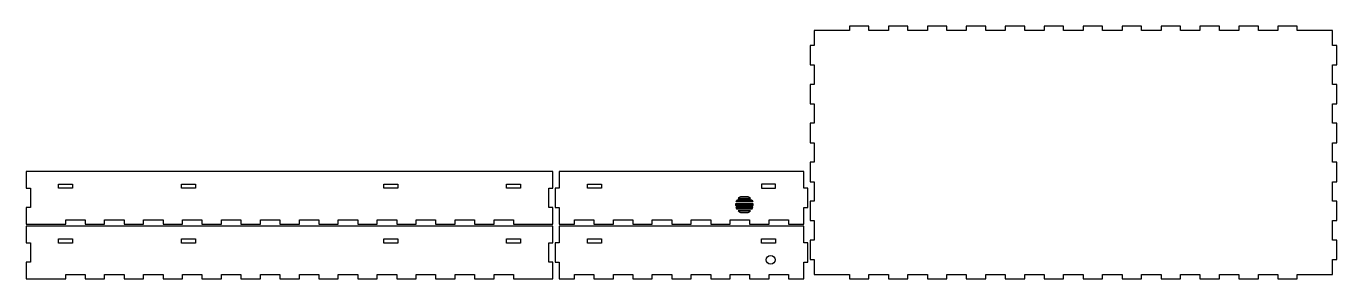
# Model space of a CAD drawing. Header units: millimetres. Extents: x 0 to 1866, y 3 to 363.
import ezdxf

# ---------------------------------------------------------------- set-up
doc = ezdxf.new("R2010")
doc.units = ezdxf.units.MM
doc.layers.get('0').update_dxf_attribs({"linetype": 'CONTINUOUS'})

msp = doc.modelspace()

# ---------------------------------------------------------------- linework, layer by layer
for p, q in [((1034.4, 112.5), (1010.6, 112.5)), ((1033.3, 115), (1011.7, 115)), ((1031.4, 117.5), (1013.6, 117.5)), ((1010, 110), (1010.1, 110)), ((1017.1, 97.5), (1027.9, 97.5)), ((1035, 110), (1034.9, 110)), ((1034.9, 107.5), (1035, 107.5))]:
    msp.add_line(p, q)
for points in [[(1782.1, 3), (1809.8, 3), (1809.8, 9), (1837.6, 9), (1860, 9), (1860, 30.5), (1866, 30.5), (1866, 58.2), (1860, 58.2), (1860, 86), (1866, 86), (1866, 113.7), (1860, 113.7), (1860, 141.4), (1866, 141.4), (1866, 169.1), (1860, 169.1), (1860, 196.9), (1866, 196.9), (1866, 224.6), (1860, 224.6), (1860, 252.3), (1866, 252.3), (1866, 280), (1860, 280), (1860, 307.8), (1866, 307.8), (1866, 335.5), (1860, 335.5), (1860, 357), (1809.8, 357), (1809.8, 363), (1782.1, 363), (1782.1, 357), (1754.4, 357), (1754.4, 363), (1726.7, 363), (1726.7, 357), (1698.9, 357), (1698.9, 363), (1671.2, 363), (1671.2, 357), (1643.5, 357), (1643.5, 363), (1615.8, 363), (1615.8, 357), (1588, 357), (1588, 363), (1560.3, 363), (1560.3, 357), (1532.6, 357), (1532.6, 363), (1504.9, 363), (1504.9, 357), (1477.1, 357), (1477.1, 363), (1449.4, 363), (1449.4, 357), (1421.7, 357), (1421.7, 363), (1394, 363), (1394, 357), (1366.2, 357), (1366.2, 363), (1338.5, 363), (1338.5, 357), (1310.8, 357), (1310.8, 363), (1283.1, 363), (1283.1, 357), (1255.3, 357), (1255.3, 363), (1227.6, 363), (1227.6, 357), (1199.9, 357), (1199.9, 363), (1172.2, 363), (1172.2, 357), (1144.4, 357), (1122, 357), (1122, 335.5), (1116, 335.5), (1116, 307.8), (1122, 307.8), (1122, 280), (1116, 280), (1116, 252.3), (1122, 252.3), (1122, 224.6), (1116, 224.6), (1116, 196.9), (1122, 196.9), (1122, 169.1), (1116, 169.1), (1116, 141.4), (1122, 141.4), (1122, 113.7), (1116, 113.7), (1116, 86), (1122, 86), (1122, 58.2), (1116, 58.2), (1116, 30.5), (1122, 30.5), (1122, 9), (1172.2, 9), (1172.2, 3), (1199.9, 3), (1199.9, 9), (1227.6, 9), (1227.6, 3), (1255.3, 3), (1255.3, 9), (1283.1, 9), (1283.1, 3), (1310.8, 3), (1310.8, 9), (1338.5, 9), (1338.5, 3), (1366.2, 3), (1366.2, 9), (1394, 9), (1394, 3), (1421.7, 3), (1421.7, 9), (1449.4, 9), (1449.4, 3), (1477.1, 3), (1477.1, 9), (1504.9, 9), (1504.9, 3), (1532.6, 3), (1532.6, 9), (1560.3, 9), (1560.3, 3), (1588, 3), (1588, 9), (1615.8, 9), (1615.8, 3), (1643.5, 3), (1643.5, 9), (1671.2, 9), (1671.2, 3), (1698.9, 3), (1698.9, 9), (1726.7, 9), (1726.7, 3), (1754.4, 3), (1754.4, 9), (1782.1, 9)], [(56.2, 81), (56.2, 87), (83.9, 87), (83.9, 81), (111.6, 81), (111.6, 87), (139.3, 87), (139.3, 81), (167.1, 81), (167.1, 87), (194.8, 87), (194.8, 81), (222.5, 81), (222.5, 87), (250.2, 87), (250.2, 81), (278, 81), (278, 87), (305.7, 87), (305.7, 81), (333.4, 81), (333.4, 87), (361.1, 87), (361.1, 81), (388.9, 81), (388.9, 87), (416.6, 87), (416.6, 81), (444.3, 81), (444.3, 87), (472, 87), (472, 81), (499.8, 81), (499.8, 87), (527.5, 87), (527.5, 81), (555.2, 81), (555.2, 87), (582.9, 87), (582.9, 81), (610.7, 81), (610.7, 87), (638.4, 87), (638.4, 81), (666.1, 81), (666.1, 87), (693.8, 87), (693.8, 81), (721.6, 81), (750, 81), (750, 104.6), (744, 104.6), (744, 132.4), (750, 132.4), (750, 156), (0, 156), (0, 132.4), (6, 132.4), (6, 104.6), (0, 104.6), (0, 81)], [(753, 132.4), (753, 104.6), (759, 104.6), (759, 81), (780.5, 81), (780.5, 87), (808.2, 87), (808.2, 81), (836, 81), (836, 87), (863.7, 87), (863.7, 81), (891.4, 81), (891.4, 87), (919.1, 87), (919.1, 81), (946.9, 81), (946.9, 87), (974.6, 87), (974.6, 81), (1002.3, 81), (1002.3, 87), (1030, 87), (1030, 81), (1057.8, 81), (1057.8, 87), (1085.5, 87), (1085.5, 81), (1107, 81), (1107, 104.6), (1113, 104.6), (1113, 132.4), (1107, 132.4), (1107, 156), (759, 156), (759, 132.4)], [(66, 132), (46, 132), (46, 138), (66, 138)], [(221, 138), (241, 138), (241, 132), (221, 132)], [(529, 132), (509, 132), (509, 138), (529, 138)], [(704, 132), (684, 132), (684, 138), (704, 138)], [(819, 132), (799, 132), (799, 138), (819, 138)], [(1047, 138), (1047, 132), (1067, 132), (1067, 138)], [(1010.1, 110), (1034.9, 110)], [(1034.9, 107.5), (1010.1, 107.5)], [(1034.4, 105), (1010.6, 105)], [(1033.3, 102.5), (1011.7, 102.5)], [(1013.6, 100), (1031.4, 100)], [(0, 78), (0, 54.4), (6, 54.4), (6, 26.6), (0, 26.6), (0, 3), (56.2, 3), (56.2, 9), (83.9, 9), (83.9, 3), (111.6, 3), (111.6, 9), (139.3, 9), (139.3, 3), (167.1, 3), (167.1, 9), (194.8, 9), (194.8, 3), (222.5, 3), (222.5, 9), (250.2, 9), (250.2, 3), (278, 3), (278, 9), (305.7, 9), (305.7, 3), (333.4, 3), (333.4, 9), (361.1, 9), (361.1, 3), (388.9, 3), (388.9, 9), (416.6, 9), (416.6, 3), (444.3, 3), (444.3, 9), (472, 9), (472, 3), (499.8, 3), (499.8, 9), (527.5, 9), (527.5, 3), (555.2, 3), (555.2, 9), (582.9, 9), (582.9, 3), (610.7, 3), (610.7, 9), (638.4, 9), (638.4, 3), (666.1, 3), (666.1, 9), (693.8, 9), (693.8, 3), (721.6, 3), (750, 3), (750, 26.6), (744, 26.6), (744, 54.4), (750, 54.4), (750, 78)], [(919.1, 9), (919.1, 3), (946.9, 3), (946.9, 9), (974.6, 9), (974.6, 3), (1002.3, 3), (1002.3, 9), (1030, 9), (1030, 3), (1057.8, 3), (1057.8, 9), (1085.5, 9), (1085.5, 3), (1107, 3), (1107, 26.6), (1113, 26.6), (1113, 54.4), (1107, 54.4), (1107, 78), (759, 78), (759, 54.4), (753, 54.4), (753, 26.6), (759, 26.6), (759, 3), (780.5, 3), (780.5, 9), (808.2, 9), (808.2, 3), (836, 3), (836, 9), (863.7, 9), (863.7, 3), (891.4, 3), (891.4, 9)], [(66, 54), (46, 54), (46, 60), (66, 60)], [(241, 60), (241, 54), (221, 54), (221, 60)], [(529, 60), (529, 54), (509, 54), (509, 60)], [(704, 60), (704, 54), (684, 54), (684, 60)], [(799, 54), (799, 60), (819, 60), (819, 54)], [(1047, 54), (1047, 60), (1067, 60), (1067, 54)]]:
    msp.add_lwpolyline(points, close=True)
for points in [[(1011.7, 115), (1033.3, 115, -0.054781), (1034.4, 112.5), (1010.6, 112.5, -0.054781)], [(1031.4, 117.5, 0.086306), (1027.9, 120), (1017.1, 120, 0.086306), (1013.6, 117.5)]]:
    msp.add_lwpolyline(points, format="xyb", close=True)
msp.add_circle((1060, 30), 6.25)
for start, end in [(174.2608, 185.7392), (197.4576, 210), (224.427, 244.1581), (295.8419, 315.573), (330, 342.5424), (-5.7392, 5.7392)]:
    msp.add_arc((1022.5, 108.7), 12.5, start, end)

doc.saveas('drawing.dxf')
